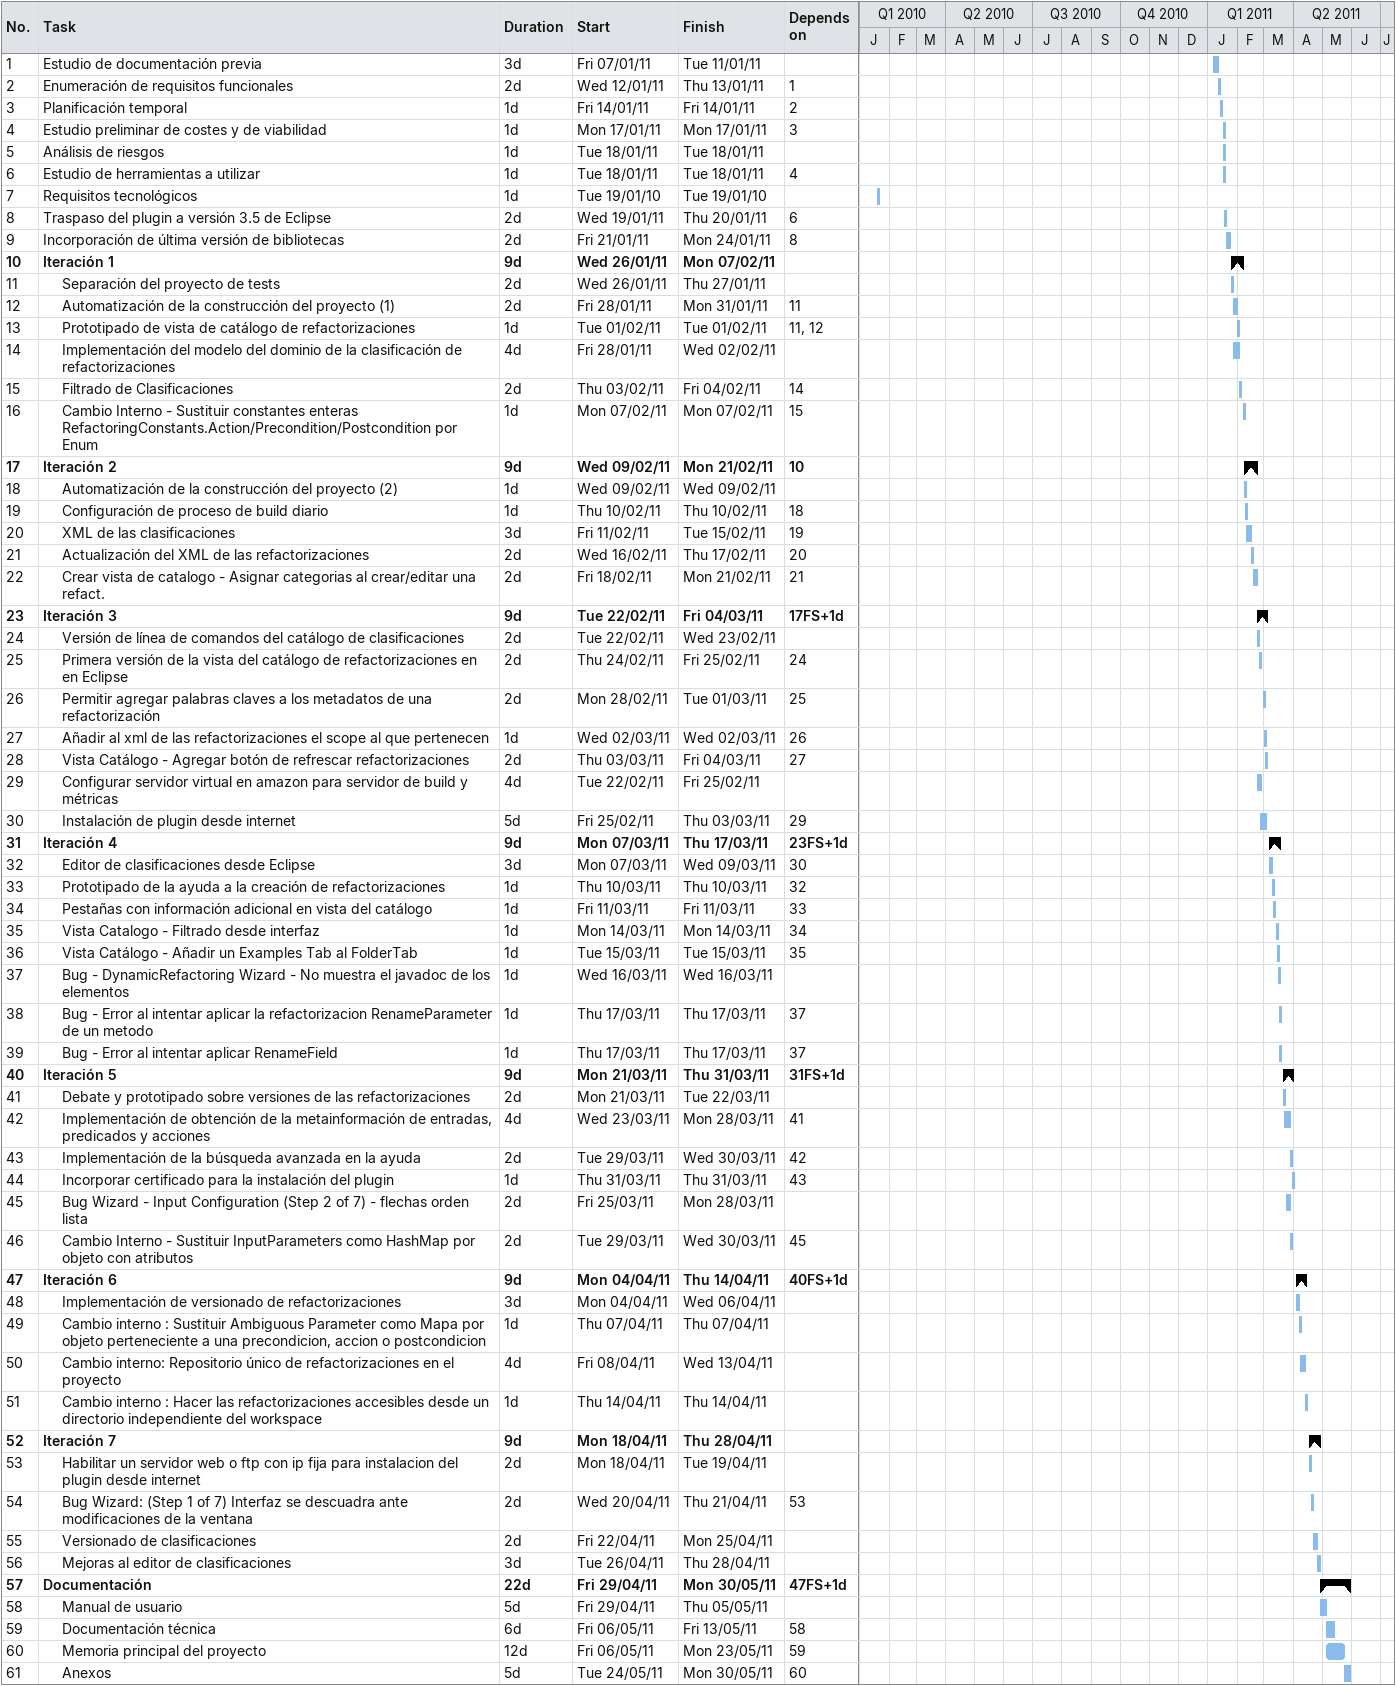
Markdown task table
| ID | Level | Task | Duration | Start | Finish | Predecessors |
|---|---|---|---|---|---|---|
| 1 | 1 | Estudio de documentación previa | 3d | 2011-01-07 | 2011-01-11 |  |
| 2 | 1 | Enumeración de requisitos funcionales | 2d | 2011-01-12 | 2011-01-13 | 1 |
| 3 | 1 | Planificación temporal | 1d | 2011-01-14 | 2011-01-14 | 2 |
| 4 | 1 | Estudio preliminar de costes y de viabilidad | 1d | 2011-01-17 | 2011-01-17 | 3 |
| 5 | 1 | Análisis de riesgos | 1d | 2011-01-18 | 2011-01-18 |  |
| 6 | 1 | Estudio de herramientas a utilizar | 1d | 2011-01-18 | 2011-01-18 | 4 |
| 7 | 1 | Requisitos tecnológicos | 1d | 2010-01-19 | 2010-01-19 |  |
| 8 | 1 | Traspaso del plugin a versión 3.5 de Eclipse | 2d | 2011-01-19 | 2011-01-20 | 6 |
| 9 | 1 | Incorporación de última versión de bibliotecas | 2d | 2011-01-21 | 2011-01-24 | 8 |
| 10 | 1 | **Iteración 1** | 9d | 2011-01-26 | 2011-02-07 |  |
| 11 | 2 | Separación del proyecto de tests | 2d | 2011-01-26 | 2011-01-27 |  |
| 12 | 2 | Automatización de la construcción del proyecto (1) | 2d | 2011-01-28 | 2011-01-31 | 11 |
| 13 | 2 | Prototipado de vista de catálogo de refactorizaciones | 1d | 2011-02-01 | 2011-02-01 | 11, 12 |
| 14 | 2 | Implementación del modelo del dominio de la clasificación de refactorizaciones | 4d | 2011-01-28 | 2011-02-02 |  |
| 15 | 2 | Filtrado de Clasificaciones | 2d | 2011-02-03 | 2011-02-04 | 14 |
| 16 | 2 | Cambio Interno - Sustituir constantes enteras RefactoringConstants.Action/Precondition/Postcondition por Enum | 1d | 2011-02-07 | 2011-02-07 | 15 |
| 17 | 1 | **Iteración 2** | 9d | 2011-02-09 | 2011-02-21 | 10 |
| 18 | 2 | Automatización de la construcción del proyecto (2) | 1d | 2011-02-09 | 2011-02-09 |  |
| 19 | 2 | Configuración de proceso de build diario | 1d | 2011-02-10 | 2011-02-10 | 18 |
| 20 | 2 | XML de las clasificaciones | 3d | 2011-02-11 | 2011-02-15 | 19 |
| 21 | 2 | Actualización del XML de las refactorizaciones | 2d | 2011-02-16 | 2011-02-17 | 20 |
| 22 | 2 | Crear vista de catalogo - Asignar categorias al crear/editar una refact. | 2d | 2011-02-18 | 2011-02-21 | 21 |
| 23 | 1 | **Iteración 3** | 9d | 2011-02-22 | 2011-03-04 | 17FS+1d |
| 24 | 2 | Versión de línea de comandos del catálogo de clasificaciones | 2d | 2011-02-22 | 2011-02-23 |  |
| 25 | 2 | Primera versión de la vista del catálogo de refactorizaciones en en Eclipse | 2d | 2011-02-24 | 2011-02-25 | 24 |
| 26 | 2 | Permitir agregar palabras claves a los metadatos de una refactorización | 2d | 2011-02-28 | 2011-03-01 | 25 |
| 27 | 2 | Añadir al xml de las refactorizaciones el scope al que pertenecen | 1d | 2011-03-02 | 2011-03-02 | 26 |
| 28 | 2 | Vista Catálogo - Agregar botón de refrescar refactorizaciones | 2d | 2011-03-03 | 2011-03-04 | 27 |
| 29 | 2 | Configurar servidor virtual en amazon para servidor de build y métricas | 4d | 2011-02-22 | 2011-02-25 |  |
| 30 | 2 | Instalación de plugin desde internet | 5d | 2011-02-25 | 2011-03-03 | 29 |
| 31 | 1 | **Iteración 4** | 9d | 2011-03-07 | 2011-03-17 | 23FS+1d |
| 32 | 2 | Editor de clasificaciones desde Eclipse | 3d | 2011-03-07 | 2011-03-09 | 30 |
| 33 | 2 | Prototipado de la ayuda a la creación de refactorizaciones | 1d | 2011-03-10 | 2011-03-10 | 32 |
| 34 | 2 | Pestañas con información adicional en vista del catálogo | 1d | 2011-03-11 | 2011-03-11 | 33 |
| 35 | 2 | Vista Catalogo - Filtrado desde interfaz | 1d | 2011-03-14 | 2011-03-14 | 34 |
| 36 | 2 | Vista Catálogo - Añadir un Examples Tab al FolderTab | 1d | 2011-03-15 | 2011-03-15 | 35 |
| 37 | 2 | Bug - DynamicRefactoring Wizard - No muestra el javadoc de los elementos | 1d | 2011-03-16 | 2011-03-16 |  |
| 38 | 2 | Bug - Error al intentar aplicar la refactorizacion RenameParameter de un metodo | 1d | 2011-03-17 | 2011-03-17 | 37 |
| 39 | 2 | Bug - Error al intentar aplicar RenameField | 1d | 2011-03-17 | 2011-03-17 | 37 |
| 40 | 1 | **Iteración 5** | 9d | 2011-03-21 | 2011-03-31 | 31FS+1d |
| 41 | 2 | Debate y prototipado sobre versiones de las refactorizaciones | 2d | 2011-03-21 | 2011-03-22 |  |
| 42 | 2 | Implementación de obtención de la metainformación de entradas, predicados y acciones | 4d | 2011-03-23 | 2011-03-28 | 41 |
| 43 | 2 | Implementación de la búsqueda avanzada en la ayuda | 2d | 2011-03-29 | 2011-03-30 | 42 |
| 44 | 2 | Incorporar certificado para la instalación del plugin | 1d | 2011-03-31 | 2011-03-31 | 43 |
| 45 | 2 | Bug Wizard - Input Configuration (Step 2 of 7) - flechas orden lista | 2d | 2011-03-25 | 2011-03-28 |  |
| 46 | 2 | Cambio Interno - Sustituir InputParameters como HashMap por objeto con atributos | 2d | 2011-03-29 | 2011-03-30 | 45 |
| 47 | 1 | **Iteración 6** | 9d | 2011-04-04 | 2011-04-14 | 40FS+1d |
| 48 | 2 | Implementación de versionado de refactorizaciones | 3d | 2011-04-04 | 2011-04-06 |  |
| 49 | 2 | Cambio interno : Sustituir Ambiguous Parameter como Mapa por objeto perteneciente a una precondicion, accion o postcondicion | 1d | 2011-04-07 | 2011-04-07 |  |
| 50 | 2 | Cambio interno: Repositorio único de refactorizaciones en el proyecto | 4d | 2011-04-08 | 2011-04-13 |  |
| 51 | 2 | Cambio interno : Hacer las refactorizaciones accesibles desde un directorio independiente del workspace | 1d | 2011-04-14 | 2011-04-14 |  |
| 52 | 1 | **Iteración 7** | 9d | 2011-04-18 | 2011-04-28 |  |
| 53 | 2 | Habilitar un servidor web o ftp con ip fija para instalacion del plugin desde internet | 2d | 2011-04-18 | 2011-04-19 |  |
| 54 | 2 | Bug Wizard: (Step 1 of 7) Interfaz se descuadra ante modificaciones de la ventana | 2d | 2011-04-20 | 2011-04-21 | 53 |
| 55 | 2 | Versionado de clasificaciones | 2d | 2011-04-22 | 2011-04-25 |  |
| 56 | 2 | Mejoras al editor de clasificaciones | 3d | 2011-04-26 | 2011-04-28 |  |
| 57 | 1 | **Documentación** | 22d | 2011-04-29 | 2011-05-30 | 47FS+1d |
| 58 | 2 | Manual de usuario | 5d | 2011-04-29 | 2011-05-05 |  |
| 59 | 2 | Documentación técnica | 6d | 2011-05-06 | 2011-05-13 | 58 |
| 60 | 2 | Memoria principal del proyecto | 12d | 2011-05-06 | 2011-05-23 | 59 |
| 61 | 2 | Anexos | 5d | 2011-05-24 | 2011-05-30 | 60 |
